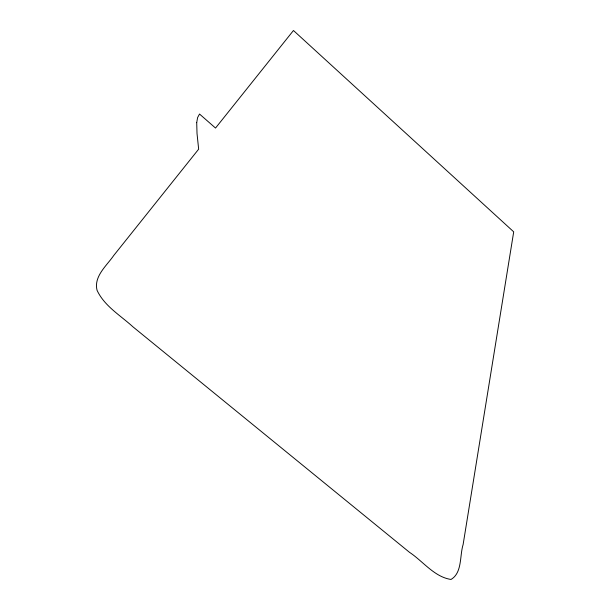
<?xml version="1.0" encoding="UTF-8"?>
<svg xmlns="http://www.w3.org/2000/svg" width="610" height="610" viewBox="0 0 610 610"><rect width="100%" height="100%" fill="white"/><g stroke="black" fill="none" stroke-linecap="round" stroke-linejoin="round"><path stroke-width="0.91" d="M196.717 122.64L197.015 133.445L198.654 149.175L113.78 255.43C106.712 265.739 93.559 276.353 97.051 290.284C104.363 306.09 120.422 315.378 132.866 326.762L409.447 552.279C422.966 561.208 434.297 576.984 451.019 579.454C462.388 572.79 459.597 555.702 463.112 544.577L513.704 231.838L293.456 30.5L215.528 128.054L199.523 114.039L197.587 117.623L196.717 122.64"/></g></svg>
